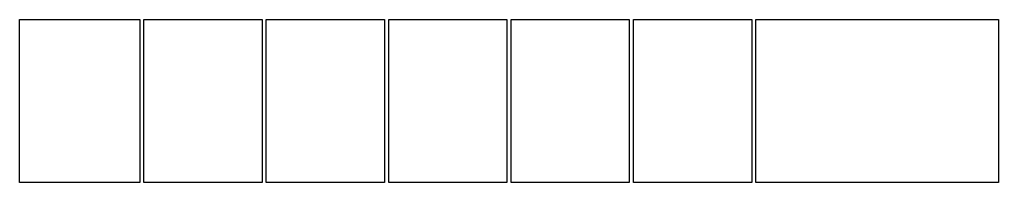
# Model space of a CAD drawing. Header units: metres. Extents: x 0 to 240, y 0 to 40.
import ezdxf

# ---------------------------------------------------------------- set-up
doc = ezdxf.new("R2010")
doc.units = ezdxf.units.M

msp = doc.modelspace()

# ---------------------------------------------------------------- linework, layer by layer
for points in [[(29.5, 0), (0, 0), (0, 40), (29.5, 40), (29.5, 0)], [(30.5, 40), (59.5, 40), (59.5, 0), (30.5, 0), (30.5, 40)], [(60.5, 40), (89.5, 40), (89.5, 0), (60.5, 0), (60.5, 40)], [(90.5, 40), (119.5, 40), (119.5, 0), (90.5, 0), (90.5, 40)], [(120.5, 40), (149.5, 40), (149.5, 0), (120.5, 0), (120.5, 40)], [(150.5, 40), (179.5, 40), (179.5, 0), (150.5, 0), (150.5, 40)], [(180.5, 40), (240, 40), (240, 0), (180.5, 0), (180.5, 40)]]:
    msp.add_lwpolyline(points)

doc.saveas('drawing.dxf')
